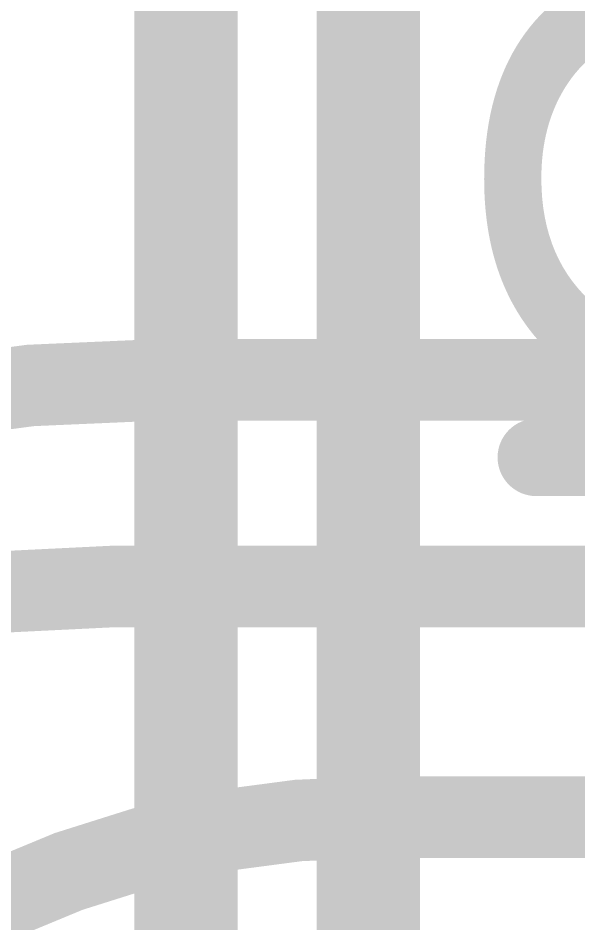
# Model space of a CAD drawing. Header units: inches. Extents: x -0.1 to 94.8, y -0.8 to 67.1.
# Drawn here: x 28.552 to 29.636, y 47.359 to 49.11 of the extents above; entities that cross this region are included whole.
import ezdxf

# ---------------------------------------------------------------- set-up
doc = ezdxf.new("R2010")
doc.units = ezdxf.units.IN
for name, color, linetype in [('Bottom Assembly', 56, 'Continuous'), ('Bottom Layer', 5, 'Continuous'), ('Mechanical 13', 56, 'Continuous'), ('Mechanical 15', 56, 'Continuous'), ('Top Overlay', 2, 'Continuous')]:
    doc.layers.add(name, color=color, linetype=linetype)
doc.styles.add('Arial', font='', dxfattribs={"height": 0.2})
doc.styles.get('Arial').set_extended_font_data('Arial')

# ---------------------------------------------------------------- blocks, each defined once
blk = doc.blocks.new('1210C_30')
at = {"layer": 'Bottom Assembly'}
blk.add_lwpolyline([(-2.35207556, 1.60309814, 0.1999996, 0.1999996, 0), (2.35207556, 1.60309814, 0.1999996, 0.1999996, 0)], format="xyseb", dxfattribs=at)
at = {"layer": 'Mechanical 13'}
blk.add_lwpolyline([(-1.59999934, 1.25000004, 0.1999996, 0.1999996, 0), (1.59999934, 1.25000004, 0.1999996, 0.1999996, 0)], format="xyseb", dxfattribs=at)
at = {"layer": 'Mechanical 15'}
blk.add_lwpolyline([(-2.35207556, 1.60309814, 0.1999996, 0.1999996, 0), (2.35207556, 1.60309814, 0.1999996, 0.1999996, 0)], format="xyseb", dxfattribs=at)
at = {"layer": 'Top Overlay'}
for points in [[(-0.75000104, 1.27500126, 0.1499997, 0.1499997, 0), (0.75000104, 1.27500126, 0.1499997, 0.1499997, 0)], [(0, 0.9249994199999999, 0.1499997, 0.1499997, 0), (0, 0, 0.1499997, 0.1499997, 0)]]:
    blk.add_lwpolyline(points, format="xyseb", dxfattribs=at)
for points in [[(-0.7875015999999999, 1.27500126, 0.07499858, 0.07499858, 1), (-0.7125004799999999, 1.27500126, 0.07499858, 0.07499858, 1)], [(0.7125004799999999, 1.27500126, 0.07499858, 0.07499858, 1), (0.7875015999999999, 1.27500126, 0.07499858, 0.07499858, 1)], [(-0.03750056, 0.9249994199999999, 0.07499858, 0.07499858, 1), (0.03750056, 0.9249994199999999, 0.07499858, 0.07499858, 1)]]:
    blk.add_lwpolyline(points, format="xyseb", close=True, dxfattribs=at)
at = {"layer": 'Bottom Assembly', "style": 'Arial'}
blk.add_text('C26', height=1.00000054, dxfattribs=at).set_placement((-1.27e-05, 0.01108202))

msp = doc.modelspace()

# ---------------------------------------------------------------- linework, layer by layer
at = {"layer": 'Bottom Layer'}
for points in [[(26.8102588, 47.57583829999999, 0.1580007, 0.1580007, -0.198912367379658), (28.82410034, 48.4099997, 0.1580007, 0.1580007, 0)], [(28.82410034, 48.4099997, 0.1580007, 0.1580007, 0), (30.88000174, 48.4099997, 0.1580007, 0.1580007, 0)], [(26.93604976, 47.26605228, 0.1580007, 0.1580007, -0.198912367379658), (28.73210154, 48.0100005, 0.1580007, 0.1580007, 0)], [(28.73210154, 48.0100005, 0.1580007, 0.1580007, 0), (30.88000174, 48.0100005, 0.1580007, 0.1580007, 0)], [(28.0122122, 47.05278879999999, 0.1580007, 0.1580007, -0.198912367379658), (29.24638296, 47.56399936, 0.1580007, 0.1580007, 0)], [(29.24638296, 47.56399936, 0.1580007, 0.1580007, 0), (29.75500272, 47.56399936, 0.1580007, 0.1580007, 0)]]:
    msp.add_lwpolyline(points, format="xyseb", dxfattribs=at)
for points in [[(28.7846008, 48.4099997, 0.07899908, 0.07899908, 1), (28.86359988, 48.4099997, 0.07899908, 0.07899908, 1)], [(28.7846008, 48.4099997, 0.07899908, 0.07899908, 1), (28.86359988, 48.4099997, 0.07899908, 0.07899908, 1)], [(28.692602, 48.0100005, 0.07899908, 0.07899908, 1), (28.77160108, 48.0100005, 0.07899908, 0.07899908, 1)], [(28.692602, 48.0100005, 0.07899908, 0.07899908, 1), (28.77160108, 48.0100005, 0.07899908, 0.07899908, 1)], [(29.20688342, 47.56399936, 0.07899908, 0.07899908, 1), (29.2858825, 47.56399936, 0.07899908, 0.07899908, 1)], [(29.20688342, 47.56399936, 0.07899908, 0.07899908, 1), (29.2858825, 47.56399936, 0.07899908, 0.07899908, 1)]]:
    msp.add_lwpolyline(points, format="xyseb", close=True, dxfattribs=at)

# ---------------------------------------------------------------- block references
at = {"rotation": 90}
msp.add_blockref('1210C_30', (30.48, 48.26), dxfattribs=at)

doc.saveas('drawing.dxf')
